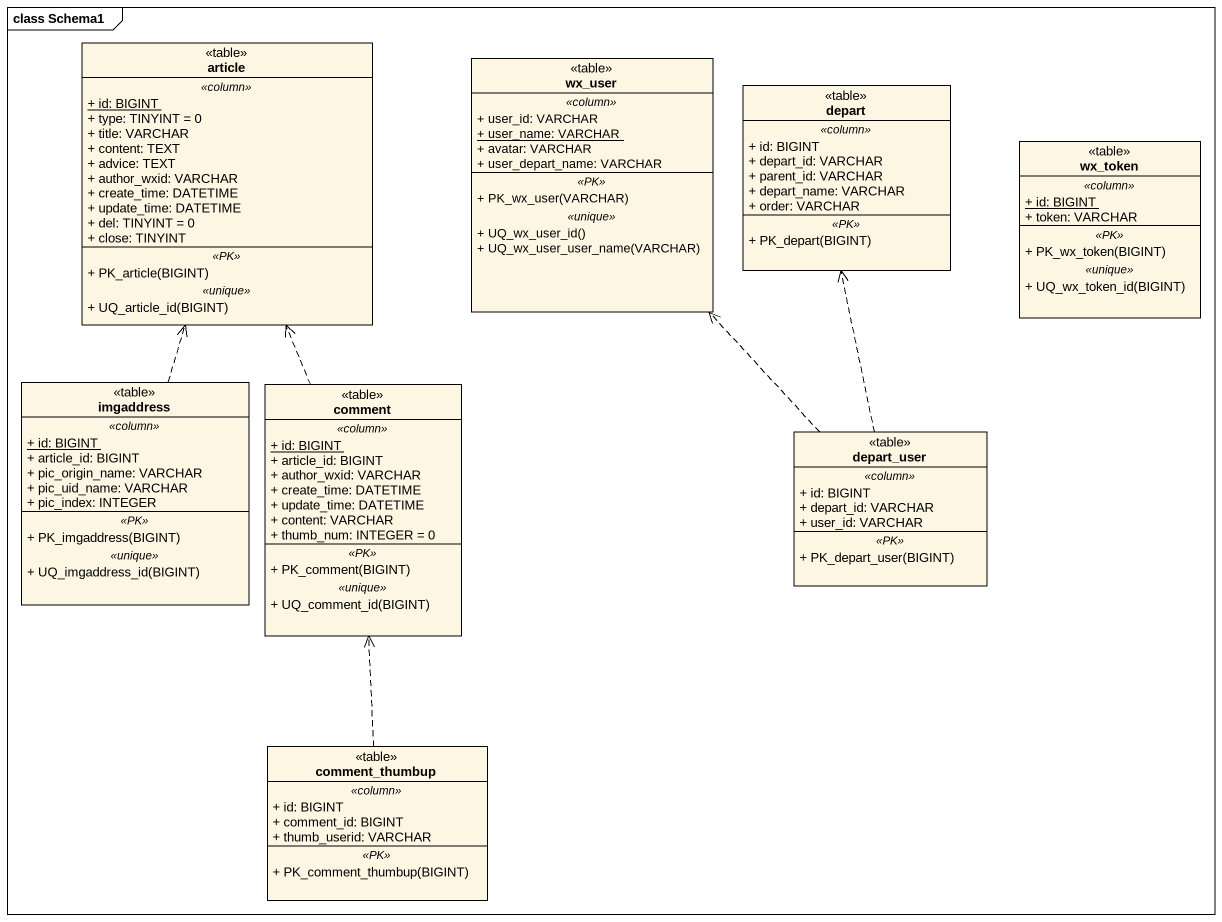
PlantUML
@startuml
mainframe class Schema1
hide circle
hide empty members
skinparam classAttributeIconSize 0
class article <<table>> {
  .. <<column>> ..
  {static} + id: BIGINT
  + type: TINYINT = 0
  + title: VARCHAR
  + content: TEXT
  + advice: TEXT
  + author_wxid: VARCHAR
  + create_time: DATETIME
  + update_time: DATETIME
  + del: TINYINT = 0
  + close: TINYINT
  .. <<PK>> ..
  + PK_article(BIGINT)
  .. <<unique>> ..
  + UQ_article_id(BIGINT)
}
class wx_user <<table>> {
  .. <<column>> ..
  + user_id: VARCHAR
  {static} + user_name: VARCHAR
  + avatar: VARCHAR
  + user_depart_name: VARCHAR
  .. <<PK>> ..
  + PK_wx_user(VARCHAR)
  .. <<unique>> ..
  + UQ_wx_user_id()
  + UQ_wx_user_user_name(VARCHAR)
}
class depart <<table>> {
  .. <<column>> ..
  + id: BIGINT
  + depart_id: VARCHAR
  + parent_id: VARCHAR
  + depart_name: VARCHAR
  + order: VARCHAR
  .. <<PK>> ..
  + PK_depart(BIGINT)
}
class wx_token <<table>> {
  .. <<column>> ..
  {static} + id: BIGINT
  + token: VARCHAR
  .. <<PK>> ..
  + PK_wx_token(BIGINT)
  .. <<unique>> ..
  + UQ_wx_token_id(BIGINT)
}
class imgaddress <<table>> {
  .. <<column>> ..
  {static} + id: BIGINT
  + article_id: BIGINT
  + pic_origin_name: VARCHAR
  + pic_uid_name: VARCHAR
  + pic_index: INTEGER
  .. <<PK>> ..
  + PK_imgaddress(BIGINT)
  .. <<unique>> ..
  + UQ_imgaddress_id(BIGINT)
}
class comment <<table>> {
  .. <<column>> ..
  {static} + id: BIGINT
  + article_id: BIGINT
  + author_wxid: VARCHAR
  + create_time: DATETIME
  + update_time: DATETIME
  + content: VARCHAR
  + thumb_num: INTEGER = 0
  .. <<PK>> ..
  + PK_comment(BIGINT)
  .. <<unique>> ..
  + UQ_comment_id(BIGINT)
}
class depart_user <<table>> {
  .. <<column>> ..
  + id: BIGINT
  + depart_id: VARCHAR
  + user_id: VARCHAR
  .. <<PK>> ..
  + PK_depart_user(BIGINT)
}
class comment_thumbup <<table>> {
  .. <<column>> ..
  + id: BIGINT
  + comment_id: BIGINT
  + thumb_userid: VARCHAR
  .. <<PK>> ..
  + PK_comment_thumbup(BIGINT)
}
imgaddress .up.> article
comment .up.> article
depart_user .up.> wx_user
depart_user .up.> depart
comment_thumbup .up.> comment
@enduml
